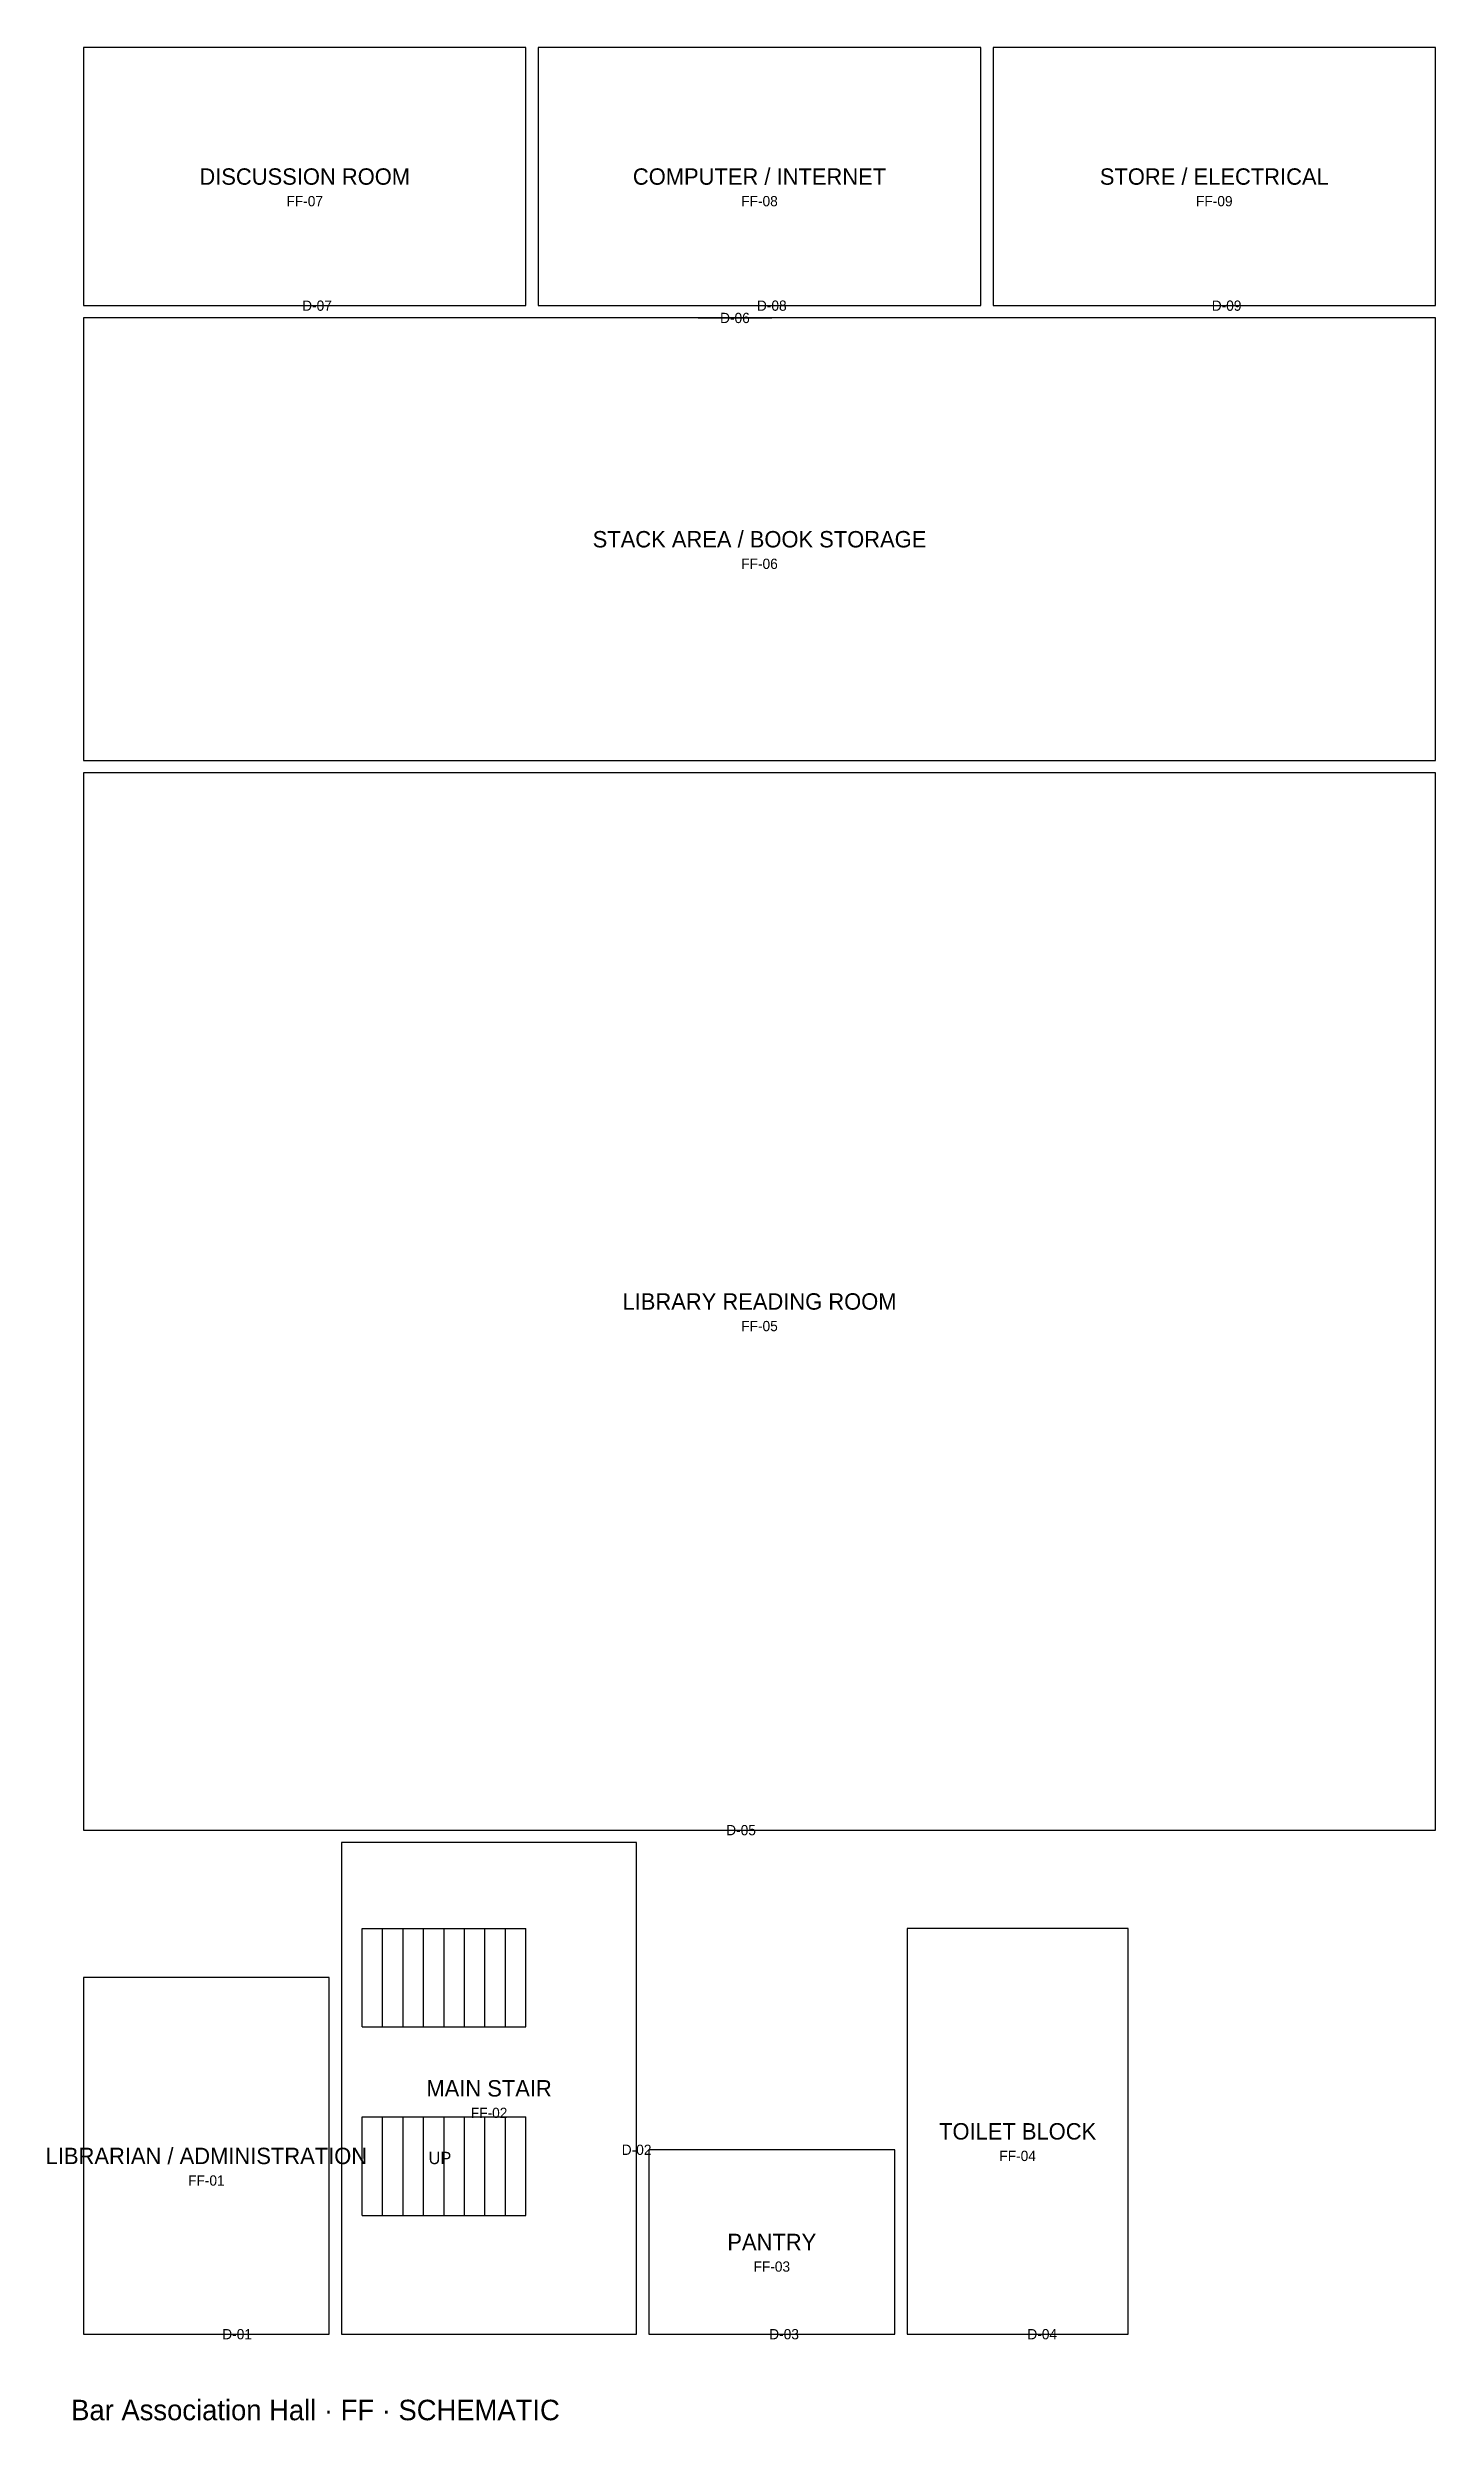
# Model space of a CAD drawing. Header units: inches. Extents: x -12 to 666, y -36 to 1122.
import ezdxf
from ezdxf.enums import TextEntityAlignment as Align

# ---------------------------------------------------------------- set-up
doc = ezdxf.new("R2010")
doc.units = ezdxf.units.IN
for name, color, linetype in [('A-DOOR', 1, 'Continuous'), ('A-STAI-R', 3, 'Continuous'), ('A-TEXT', 7, 'Continuous'), ('A-TTLB', 7, 'Continuous'), ('A-WALL', 7, 'Continuous')]:
    doc.layers.add(name, color=color, linetype=linetype)

msp = doc.modelspace()

# ---------------------------------------------------------------- linework, layer by layer
at = {"layer": 'A-DOOR'}
for p, q in [((102, 996), (138, 996)), ((306, 990), (342, 990)), ((324, 996), (360, 996)), ((546, 996), (582, 996)), ((306, 252), (348, 252)), ((276, 78), (276, 114)), ((60, 6), (102, 6)), ((330, 6), (366, 6)), ((456, 6), (492, 6))]:
    msp.add_line(p, q, dxfattribs=at)
at = {"layer": 'A-STAI-R'}
for p, q in [((142, 156), (142, 204)), ((142, 204), (222, 204)), ((152, 156), (152, 204)), ((162, 156), (162, 204)), ((172, 156), (172, 204)), ((182, 156), (182, 204)), ((192, 156), (192, 204)), ((202, 156), (202, 204)), ((212, 156), (212, 204)), ((222, 156), (222, 204)), ((142, 156), (222, 156)), ((142, 64), (142, 112)), ((142, 112), (222, 112)), ((152, 64), (152, 112)), ((162, 64), (162, 112)), ((172, 64), (172, 112)), ((182, 64), (182, 112)), ((192, 64), (192, 112)), ((202, 64), (202, 112)), ((212, 64), (212, 112)), ((222, 64), (222, 112)), ((142, 64), (222, 64))]:
    msp.add_line(p, q, dxfattribs=at)
at = {"layer": 'A-WALL'}
for points in [[(6, 996), (222, 996), (222, 1122), (6, 1122), (6, 996)], [(228, 996), (444, 996), (444, 1122), (228, 1122), (228, 996)], [(450, 996), (666, 996), (666, 1122), (450, 1122), (450, 996)], [(6, 774), (666, 774), (666, 990), (6, 990), (6, 774)], [(6, 252), (666, 252), (666, 768), (6, 768), (6, 252)], [(132, 6), (276, 6), (276, 246), (132, 246), (132, 6)], [(408, 6), (516, 6), (516, 204), (408, 204), (408, 6)], [(6, 6), (126, 6), (126, 180), (6, 180), (6, 6)], [(282, 6), (402, 6), (402, 96), (282, 96), (282, 6)]]:
    msp.add_lwpolyline(points, close=True, dxfattribs=at)

# ---------------------------------------------------------------- texts
at = {"layer": 'A-DOOR'}
for s, p in [('D-07', (120, 996)), ('D-08', (342, 996)), ('D-09', (564, 996)), ('D-06', (324, 990)), ('D-05', (327, 252)), ('D-02', (276, 96)), ('D-01', (81, 6)), ('D-03', (348, 6)), ('D-04', (474, 6))]:
    msp.add_text(s, height=5, dxfattribs=at).set_placement(p, align=Align.MIDDLE_CENTER)
at = {"layer": 'A-STAI-R'}
msp.add_text('UP', height=6, dxfattribs=at).set_placement((180, 92), align=Align.MIDDLE_CENTER)
at = {"layer": 'A-TEXT'}
for s, height, p in [('DISCUSSION ROOM', 8, (114, 1059)), ('COMPUTER / INTERNET', 8, (336, 1059)), ('STORE / ELECTRICAL', 8, (558, 1059)), ('FF-07', 5, (114, 1047)), ('FF-08', 5, (336, 1047)), ('FF-09', 5, (558, 1047)), ('STACK AREA / BOOK STORAGE', 8, (336, 882)), ('FF-06', 5, (336, 870)), ('LIBRARY READING ROOM', 8, (336, 510)), ('FF-05', 5, (336, 498)), ('MAIN STAIR', 8, (204, 126)), ('FF-02', 5, (204, 114)), ('TOILET BLOCK', 8, (462, 105)), ('LIBRARIAN / ADMINISTRATION', 8, (66, 93)), ('FF-04', 5, (462, 93)), ('FF-01', 5, (66, 81)), ('PANTRY', 8, (342, 51)), ('FF-03', 5, (342, 39))]:
    msp.add_text(s, height=height, dxfattribs=at).set_placement(p, align=Align.MIDDLE_CENTER)
at = {"layer": 'A-TTLB'}
msp.add_text('Bar Association Hall · FF · SCHEMATIC', height=10, dxfattribs=at).set_placement((0, -36))

doc.saveas('drawing.dxf')
